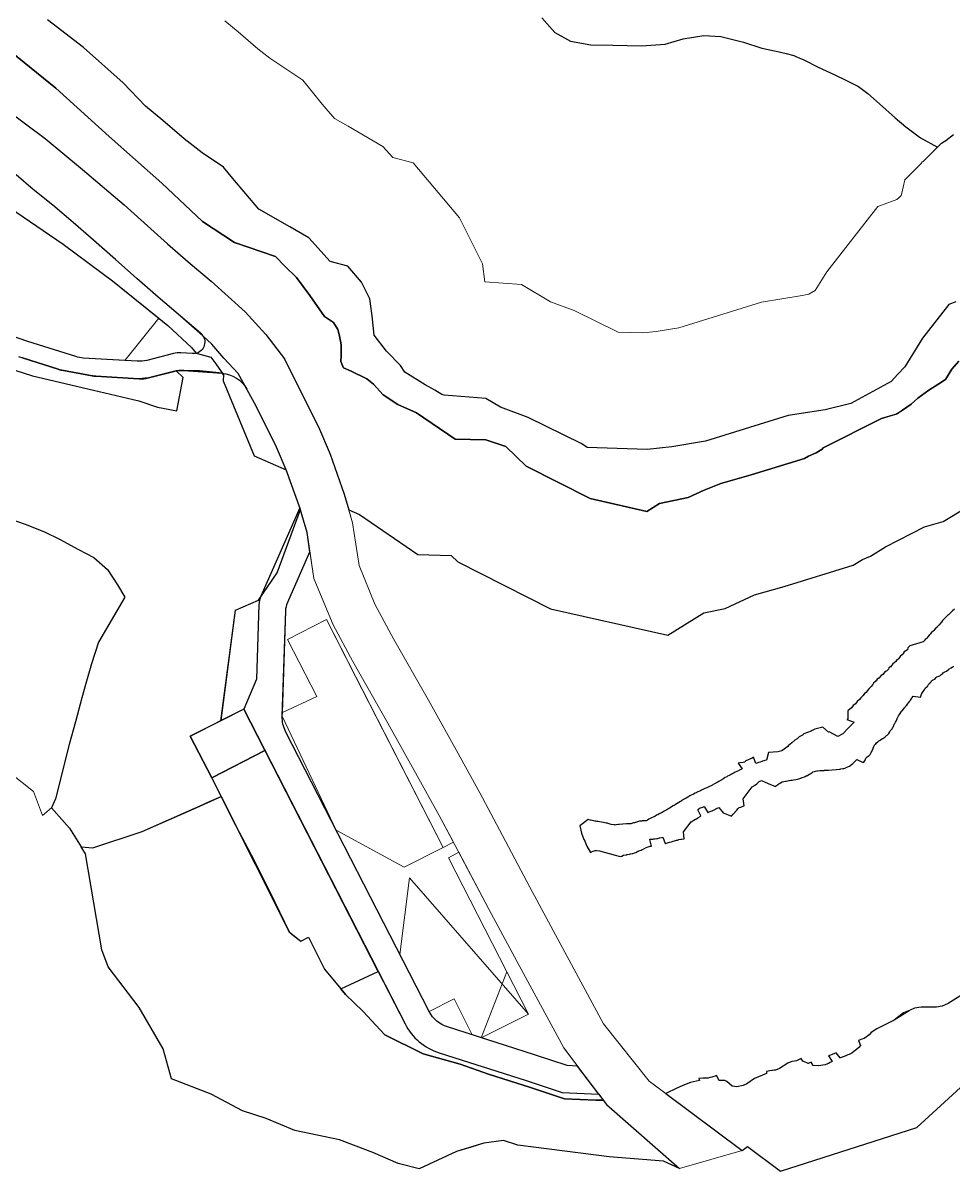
# Model space of a CAD drawing. Header units: millimetres. Extents: x 234550 to 240984, y 469077 to 474234.
# Drawn here: x 240323.4 to 240563.2, y 469096.9 to 469393.1 of the extents above; entities that cross this region are included whole.
import ezdxf

# ---------------------------------------------------------------- set-up
doc = ezdxf.new("R2010")
doc.units = ezdxf.units.MM
for name, color, linetype, lineweight in [('_proposed _Primary_road_Hatch', 7, 'Continuous', 0), ('_Proposed institutional precinct_hatch', 150, 'Continuous', 0), ('_proposed OS-2 _hatch', 83, 'Continuous', 0), ('_proposed UV_1_b_Hatch', 33, 'Continuous', 0), ('E1', 108, 'Continuous', 30), ('E2', 106, 'Continuous', 30)]:
    doc.layers.add(name, color=color, linetype=linetype, lineweight=lineweight)
doc.layers.add('_proposed Tertiary_road_Hatch', color=252, linetype='Continuous')
doc.layers.add('_proposed UV_2_Hatch', color=53, linetype='Continuous', lineweight=0, true_color=0xf2d64a)
doc.layers.add('water', color=140, linetype='Continuous', lineweight=30, true_color=0x00cdfe)

msp = doc.modelspace()

# ---------------------------------------------------------------- linework, layer by layer
at = {"layer": '_proposed _Primary_road_Hatch'}
msp.add_lwpolyline([(240319.27, 469370.55), (240329.09, 469363.26), (240338.68, 469355.27), (240349.41, 469346.12), (240360.65, 469336.11), (240365.99, 469331.49), (240371.86, 469326.51), (240380.7, 469318.56), (240386.02, 469312.74), (240390.76, 469306.45), (240394.28, 469299.46), (240399.57, 469288.87), (240402.59, 469281.85), (240406.23, 469271.47), (240408.37, 469264.15), (240410.04, 469253.08), (240414.11, 469243.15), (240418.94, 469234.19), (240427.91, 469218.35), (240435.12, 469205.38), (240441.19, 469194.46), (240445.49, 469186.36), (240454.08, 469170.08), (240461.88, 469155.56), (240473.08, 469134.85), (240484.84, 469120.1), (240508.84, 469102.15), (240492.65, 469097.56), (240473.88, 469114.06), (240462.82, 469128.62), (240451.31, 469149.88), (240443.48, 469164.47), (240434.83, 469180.86), (240430.72, 469188.6), (240424.6, 469199.61), (240417.47, 469212.44), (240408.46, 469228.34), (240403.35, 469237.82), (240398.38, 469249.74), (240396.64, 469261.58), (240394.89, 469267.56), (240391.43, 469277.44), (240388.76, 469283.65), (240383.48, 469294.25), (240378.86, 469302.63), (240375.18, 469306.57), (240372.03, 469310.23), (240369.72, 469312.38), (240364, 469317.44), (240358.18, 469322.38), (240352.71, 469327.12), (240347.2, 469332.08), (240341.53, 469337.07), (240336.31, 469341.57), (240331.02, 469346.04), (240325.96, 469350.15), (240321.57, 469353.91)], dxfattribs=at)
at = {"layer": '_Proposed institutional precinct_hatch'}
for points in [[(240375.42, 469393.64), (240378.86, 469390.8), (240383.91, 469386.37), (240387.04, 469383.98), (240395.55, 469378.31), (240400.55, 469372.13), (240403.67, 469368.48), (240407.23, 469366.42), (240416.17, 469361.22), (240418.77, 469358.35), (240423.98, 469356.99), (240435.91, 469342.79), (240441.84, 469330.91), (240442.47, 469326.31), (240451.93, 469325.58), (240459.42, 469321.17), (240465.51, 469318.93), (240476.88, 469313.32), (240483.22, 469313.1), (240486.66, 469313.47), (240492.51, 469314.43), (240513.86, 469321.06), (240524.35, 469322.73), (240525.99, 469323.12), (240527.66, 469324.03), (240530.64, 469328.88), (240543.86, 469345.75), (240548.75, 469347.52), (240549.28, 469348), (240549.81, 469348.6), (240549.95, 469348.83), (240550.76, 469352.57), (240554.98, 469356.79), (240555.28, 469357.28), (240555.55, 469357.37), (240559.24, 469361.06), (240554.83, 469363.44), (240551.02, 469366.29), (240548.26, 469368.62), (240544.24, 469372.22), (240541.28, 469374.87), (240538.85, 469376.67), (240535.78, 469378.25), (240532.71, 469379.73), (240528.47, 469381.64), (240524.77, 469383.54), (240522.67, 469384.47), (240522.12, 469384.71), (240520.22, 469385.24), (240517.57, 469385.77), (240513.87, 469386.61), (240509.15, 469388.1), (240503.31, 469389.62), (240498.99, 469389.88), (240493.66, 469388.99), (240488.96, 469387.59), (240482.87, 469387.21), (240475.5, 469387.34), (240469.78, 469387.46), (240464.58, 469388.35), (240460.51, 469390.64), (240457.21, 469394.45)], [(240566.49, 469267.96), (240560.67, 469264.47), (240555.88, 469263.05), (240545.76, 469257.94), (240541.89, 469255.53), (240539.86, 469254.65), (240537.48, 469253.17), (240519.69, 469247.72), (240511.99, 469245.52), (240504.42, 469242.05), (240498.93, 469240.86), (240489.64, 469235.11), (240459.42, 469241.91), (240435.48, 469254.04), (240433.77, 469255.7), (240425.16, 469255.91), (240410.13, 469266.23), (240407.41, 469267.45), (240408.37, 469264.15), (240410.04, 469253.08), (240414.11, 469243.15), (240418.94, 469234.19), (240427.91, 469218.35), (240435.12, 469205.38), (240441.19, 469194.46), (240445.49, 469186.36), (240454.08, 469170.08), (240461.88, 469155.56), (240473.08, 469134.85), (240484.84, 469120.1), (240489.19, 469116.85), (240489.46, 469117.03), (240491.62, 469118.09), (240493.54, 469118.9), (240495.51, 469119.7), (240497.81, 469120.19), (240497.68, 469120.76), (240498.65, 469120.79), (240499.2, 469120.81), (240500.07, 469120.86), (240500.47, 469120.97), (240500.97, 469121.09), (240501.26, 469121.19), (240501.83, 469121.37), (240502.2, 469121.51), (240502.9, 469120.25), (240504.38, 469120.25), (240504.87, 469120), (240506.24, 469118.73), (240507.48, 469118.59), (240509.12, 469118.9), (240510, 469119.33), (240512, 469120.76), (240515.12, 469122), (240515.07, 469122.57), (240515.93, 469122.72), (240516.49, 469122.79), (240516.64, 469122.81), (240517.07, 469122.86), (240517.47, 469122.92), (240518.43, 469123.3), (240520.64, 469124.74), (240521.65, 469125.17), (240522.85, 469125.3), (240524.07, 469125.88), (240524.52, 469125.19), (240524.7, 469125.17), (240525.84, 469124.64), (240526.07, 469124.73), (240526.63, 469124.92), (240527.13, 469124.13), (240528.5, 469124.01), (240530.27, 469124.25), (240530.88, 469124.57), (240531.07, 469124.65), (240531.5, 469124.88), (240532.07, 469125.14), (240531.08, 469126.6), (240531.65, 469126.8), (240532.08, 469126.92), (240533.08, 469127.38), (240534.07, 469126.06), (240534.87, 469126.34), (240535.16, 469126.46), (240535.76, 469126.69), (240536.07, 469126.83), (240536.47, 469126.98), (240537.08, 469127.28), (240537.69, 469127.76), (240537.89, 469127.88), (240538.92, 469128.72), (240539.38, 469129.27), (240538.87, 469130.53), (240539.66, 469130.87), (240540.31, 469131.08), (240540.87, 469131.5), (240541.61, 469131.98), (240542.14, 469132.62), (240543.55, 469133.57), (240548.06, 469135.83), (240552.14, 469138.4), (240553.31, 469138.88), (240555.03, 469139.15), (240558.93, 469139.11), (240560.43, 469139.39), (240561.98, 469140.11), (240565.67, 469142.44)], [(240306.85, 469209.98), (240326.05, 469194.76), (240328.38, 469188.63), (240330.73, 469190.6), (240331.7, 469192.9), (240335.24, 469206.94), (240336.89, 469212.75), (240338.53, 469218.95), (240339.58, 469222.64), (240340.99, 469227.76), (240342.83, 469233.35), (240349.65, 469244.97), (240347.73, 469248.15), (240345.11, 469252.09), (240341.59, 469255.14), (240337.68, 469257.24), (240332.78, 469259.92), (240328.88, 469261.83), (240323.96, 469263.76), (240319.93, 469265.11)]]:
    msp.add_lwpolyline(points, dxfattribs=at)
at = {"layer": '_proposed OS-2 _hatch'}
for points in [[(240360.72, 469315.02), (240358.42, 469316.88), (240349.62, 469305.99), (240352.83, 469305.8, 0.078084), (240355.3, 469306.03), (240362.16, 469307.8, -0.080596), (240364.07, 469307.97), (240367.03, 469307.77, 0.083924), (240368.03, 469307.86), (240366.85, 469309.37)], [(240391.59, 469234.03), (240401.6, 469239.16), (240431.71, 469180.36), (240434.37, 469181.72), (240430.72, 469188.6), (240424.6, 469199.61), (240417.47, 469212.44), (240408.46, 469228.34), (240403.35, 469237.82), (240398.38, 469249.74), (240397.37, 469256.6), (240391.6, 469243.51, 0.090712), (240391.14, 469241.4), (240390.25, 469215.2), (240399.11, 469219.33)], [(240414.96, 469148.34), (240405.37, 469143.85), (240406.55, 469142.44), (240411.04, 469138.1), (240416.64, 469132.01), (240426.58, 469127.11), (240436.09, 469124.46), (240443.4, 469121.84), (240454.23, 469118.42), (240463, 469115.51), (240471.06, 469115.13), (240473.02, 469115.19), (240471.87, 469116.7), (240462.45, 469117.14), (240453.12, 469120.23), (240430.67, 469127.38, -0.199845), (240421.88, 469134.84)], [(240434.56, 469141.33), (240428.11, 469138.03, 0.199845), (240432.8, 469134.05), (240439.17, 469132.02)]]:
    msp.add_lwpolyline(points, format="xyb", close=True, dxfattribs=at)
msp.add_lwpolyline([(240451.31, 469149.88), (240443.48, 469164.47), (240435.76, 469179.1), (240433.08, 469177.69), (240453.75, 469137.31), (240441.53, 469131.27), (240455.28, 469126.89), (240463.74, 469124.08), (240466.35, 469123.96), (240462.82, 469128.62)], close=True, dxfattribs=at)
at = {"layer": '_proposed Tertiary_road_Hatch'}
for points in [[(240323.2, 469306.66), (240332.39, 469303.73, 0.031704), (240333.37, 469303.48), (240341.17, 469302.04, 0.030594), (240342.14, 469301.93), (240353.26, 469301.26, 0.078084), (240355.73, 469301.5), (240362.26, 469303.18, -0.080596), (240364.81, 469303.41), (240374.63, 469302.72, -0.254658), (240381.08, 469298.6), (240378.86, 469302.63), (240375.18, 469306.57), (240372.03, 469310.23), (240369.83, 469312.28, -0.603868), (240367.03, 469307.77), (240364.07, 469307.97, 0.080596), (240362.16, 469307.8), (240355.3, 469306.03, -0.078084), (240352.83, 469305.8), (240338.92, 469306.63, -0.062358), (240336.96, 469306.99), (240324.6, 469310.94), (240317.86, 469313.23, 0.019121)], [(240471.87, 469116.7), (240466.35, 469123.96), (240463.74, 469124.08), (240455.28, 469126.89), (240432.8, 469134.05, -0.199845), (240428.11, 469138.03), (240391.09, 469210.31, -0.127482), (240390.22, 469214.22), (240391.14, 469241.4, -0.095651), (240391.65, 469243.62), (240397.37, 469256.6), (240396.64, 469261.58), (240394.76, 469268.01), (240384.7, 469245.2, 0.095651), (240384.19, 469242.99), (240383.54, 469223.78), (240380.29, 469216.05), (240374.34, 469213.04), (240378.15, 469241.62), (240384.06, 469244.16), (240384.34, 469244.14)], [(240380.29, 469216.05), (240366.46, 469209.05), (240372.07, 469198.36), (240385.76, 469205.37), (240372.07, 469198.36), (240377.35, 469187.59), (240383.01, 469177), (240388.29, 469166.22), (240391.99, 469158.57), (240393.12, 469157.65), (240395.02, 469156.19), (240396.95, 469157.18), (240401.16, 469148.96), (240405.37, 469143.85), (240414.96, 469148.34), (240380.29, 469216.05), (240421.88, 469134.84, 0.199845), (240430.67, 469127.38), (240453.12, 469120.23), (240462.45, 469117.14), (240471.87, 469116.7), (240473.02, 469115.19), (240471.06, 469115.13), (240463, 469115.51), (240454.23, 469118.42), (240443.4, 469121.84), (240436.09, 469124.46), (240426.58, 469127.11), (240416.64, 469132.01), (240411.04, 469138.1), (240406.55, 469142.44), (240405.37, 469143.85), (240414.96, 469148.34), (240421.88, 469134.84)]]:
    msp.add_lwpolyline(points, format="xyb", dxfattribs=at)
at = {"layer": '_proposed UV_1_b_Hatch'}
for points in [[(240431.71, 469180.36), (240409.13, 469224.46), (240401.6, 469239.16), (240391.59, 469234.03), (240399.11, 469219.33), (240390.25, 469215.2), (240390.22, 469214.22), (240404.16, 469184.8), (240421.7, 469175.23), (240431.71, 469180.36)], [(240453.75, 469137.31), (240423.06, 469172.56), (240420.58, 469152.73), (240428.11, 469138.03), (240434.56, 469141.33), (240439.17, 469132.02), (240441.53, 469131.27), (240448.13, 469148.29)]]:
    msp.add_lwpolyline(points, dxfattribs=at)
at = {"layer": '_proposed UV_2_Hatch'}
msp.add_lwpolyline([(240333.68, 469335.98), (240316.55, 469347.68), (240311.33, 469351.63), (240294.54, 469361.16), (240283.91, 469344.15), (240291.23, 469340), (240282.39, 469326.77), (240285.26, 469324.98, 0.02818), (240286.05, 469324.54), (240299.14, 469318.29, 0.046568), (240300.53, 469317.77), (240309.11, 469315.5), (240317.28, 469313.4, -0.019121), (240317.86, 469313.23), (240324.6, 469310.94), (240336.96, 469306.99, 0.062358), (240338.92, 469306.63), (240349.62, 469305.99), (240358.42, 469316.88), (240346.44, 469326.56), (240343.78, 469328.51)], format="xyb", close=True, dxfattribs=at)
at = {"layer": 'E1'}
for points in [[(240457.21, 469394.45), (240460.51, 469390.64), (240464.58, 469388.35), (240469.78, 469387.46), (240475.5, 469387.34), (240482.87, 469387.21), (240488.96, 469387.59), (240493.66, 469388.99), (240498.99, 469389.88), (240503.31, 469389.62), (240509.15, 469388.1), (240513.87, 469386.61), (240517.57, 469385.77), (240520.22, 469385.24), (240522.12, 469384.71), (240522.67, 469384.47), (240524.77, 469383.54), (240528.47, 469381.64), (240532.71, 469379.73), (240535.78, 469378.25), (240538.85, 469376.67), (240541.28, 469374.87), (240544.24, 469372.22), (240548.26, 469368.62), (240551.02, 469366.29), (240554.83, 469363.44), (240559.24, 469361.06), (240560.27, 469362.09), (240561.38, 469362.77), (240563.3, 469364.3)], [(240564.68, 469305.79), (240562.93, 469303.78), (240561.27, 469301.13), (240559.53, 469299.94), (240556.96, 469298.31), (240554.1, 469296.31), (240552.38, 469294.69), (240550.18, 469293.16), (240548.91, 469292.27), (240544.77, 469291.05), (240529.76, 469283.47), (240529.48, 469283.14), (240527.95, 469282.19), (240525.95, 469281.33), (240524.95, 469280.71), (240511.17, 469276.48), (240503.33, 469274.25), (240499.03, 469272.58), (240494.88, 469270.68), (240487.54, 469269.09), (240484.27, 469267.06), (240469.65, 469270.36), (240453.11, 469278.74), (240447.85, 469283.84), (240442.73, 469285.5), (240434.79, 469285.69), (240424.88, 469292.49), (240420.02, 469294.67), (240416.22, 469297.12), (240413.73, 469299.89), (240412.03, 469301.27), (240408.02, 469303.28), (240406.02, 469304.13), (240405.35, 469305.76), (240405.45, 469307.28), (240405.45, 469310.05), (240404.97, 469312.34), (240404.59, 469313.96), (240403.44, 469315.76), (240401.16, 469317.38), (240397.35, 469322.81), (240393.89, 469327.43), (240390.86, 469330.36), (240388.48, 469332.79), (240377.9, 469336.47), (240369.63, 469341.9), (240359.19, 469351.78), (240345.56, 469363.79), (240331.82, 469376.28), (240313.56, 469390.93)], [(240319.27, 469370.55), (240329.09, 469363.26), (240338.68, 469355.27), (240349.41, 469346.12), (240360.65, 469336.11), (240365.99, 469331.49), (240371.86, 469326.51), (240380.7, 469318.56), (240386.02, 469312.74), (240390.76, 469306.45), (240394.28, 469299.46), (240399.57, 469288.87), (240402.59, 469281.85), (240406.23, 469271.47), (240407.41, 469267.45), (240410.13, 469266.23), (240425.16, 469255.91), (240433.77, 469255.7), (240435.48, 469254.04), (240459.42, 469241.91), (240489.64, 469235.11), (240498.93, 469240.86), (240504.42, 469242.05), (240511.99, 469245.52), (240519.69, 469247.72), (240537.48, 469253.17), (240539.86, 469254.65), (240541.89, 469255.53), (240545.76, 469257.94), (240555.88, 469263.05), (240560.67, 469264.47), (240566.49, 469267.96)], [(240375.08, 469302.32), (240374.8, 469302.71), (240368.86, 469303.29), (240366.34, 469303.3), (240364.81, 469303.41), (240363.55, 469303.42), (240362.85, 469303.31), (240355.73, 469301.5), (240353.26, 469301.26), (240349.12, 469301.51), (240342.07, 469301.89), (240341.17, 469302.04), (240333.47, 469303.46), (240332.49, 469303.7), (240326.68, 469305.55), (240322.28, 469306.97)], [(240319.93, 469265.11), (240323.96, 469263.76), (240328.88, 469261.83), (240332.78, 469259.92), (240337.68, 469257.24), (240341.59, 469255.14), (240345.11, 469252.09), (240347.73, 469248.15), (240349.65, 469244.97), (240342.83, 469233.35), (240340.99, 469227.76), (240339.58, 469222.64), (240338.53, 469218.95), (240336.89, 469212.75), (240335.24, 469206.94), (240331.7, 469192.9), (240330.73, 469190.6), (240335.39, 469185.37), (240338.39, 469180.54), (240341.4, 469180.28), (240354.12, 469184.46), (240374.44, 469193.52), (240372.07, 469198.36), (240366.45, 469209.08), (240374.45, 469213.1), (240378.15, 469241.62), (240384.06, 469244.16), (240388.87, 469251.25), (240394.89, 469267.56), (240391.27, 469277.82)], [(240563.6, 469241.85), (240563.08, 469241.38), (240562.55, 469240.9), (240562.02, 469240.41), (240561.98, 469240.37), (240561.52, 469239.93), (240561.02, 469239.42), (240560.54, 469238.91), (240560.22, 469238.52), (240560.1, 469238.37), (240560.07, 469238.34), (240559.61, 469237.84), (240559.25, 469237.37), (240559.09, 469237.22), (240558.65, 469236.8), (240558.24, 469236.37), (240558.16, 469236.29), (240558.07, 469236.2), (240557.67, 469235.78), (240557.3, 469235.37), (240557.19, 469235.26), (240557.07, 469235.12), (240556.72, 469234.72), (240556.43, 469234.37), (240556.25, 469234.19), (240556.07, 469233.97), (240555.78, 469233.67), (240555.55, 469233.37), (240552.08, 469232.38), (240551.6, 469231.85), (240551.44, 469231.37), (240550.62, 469230.83), (240550.35, 469230.37), (240550.07, 469230.05), (240549.65, 469229.8), (240549.44, 469229.37), (240549.07, 469228.98), (240548.69, 469228.76), (240548.48, 469228.37), (240548.07, 469227.98), (240547.68, 469227.77), (240547.45, 469227.37), (240547.07, 469226.98), (240546.7, 469226.74), (240546.54, 469226.37), (240546.07, 469225.85), (240545.73, 469225.72), (240545.07, 469224.97), (240544.68, 469224.76), (240544.07, 469224.07), (240543.66, 469223.78), (240543.4, 469223.37), (240542.71, 469222.74), (240542.54, 469222.37), (240542.07, 469221.88), (240541.62, 469221.37), (240541.07, 469220.73), (240540.78, 469220.37), (240540.41, 469220.04), (240540.07, 469219.54), (240539.44, 469219), (240539.07, 469218.49), (240538.45, 469218), (240538.07, 469217.43), (240537.49, 469216.96), (240537.07, 469216.34), (240536.07, 469215.6), (240536.07, 469213.49), (240536, 469213.45), (240535.87, 469213.37), (240537.76, 469212.69), (240536.27, 469211.18), (240534.77, 469209.67), (240533.47, 469208.98), (240531.29, 469210.15), (240531.07, 469210.09), (240529.67, 469211.37), (240527.61, 469210.84), (240526.89, 469210.56), (240526.63, 469210.37), (240524.75, 469209.69), (240524.43, 469209.37), (240523.56, 469208.89), (240522.98, 469208.37), (240522.39, 469208.06), (240521.68, 469207.37), (240520.78, 469206.67), (240520.57, 469206.37), (240519.07, 469205.25), (240518.07, 469205.02), (240515.63, 469204.82), (240515.07, 469202.91), (240514.65, 469202.8), (240514.41, 469202.71), (240514.07, 469202.61), (240513.9, 469202.55), (240513.46, 469202.37), (240513.17, 469202.28), (240513.07, 469202.25), (240512.89, 469202.19), (240512.4, 469202.04), (240511.76, 469203.69), (240511.38, 469203.37), (240509.74, 469202.71), (240509.4, 469202.37), (240509.07, 469202.26), (240508.21, 469202.23), (240507.81, 469202.11), (240508.82, 469200.63), (240508.29, 469200.37), (240508.15, 469200.3), (240508.07, 469200.26), (240507.85, 469200.16), (240507.48, 469199.97), (240507.07, 469199.76), (240506.8, 469199.64), (240506.29, 469199.37), (240506.15, 469199.3), (240506.07, 469199.26), (240505.82, 469199.13), (240505.5, 469198.95), (240505.07, 469198.72), (240504.85, 469198.59), (240504.49, 469198.37), (240504.23, 469198.22), (240504.07, 469198.12), (240503.6, 469197.84), (240503.45, 469197.75), (240503.07, 469197.52), (240502.97, 469197.47), (240502.82, 469197.37), (240502.35, 469197.1), (240502.07, 469196.94), (240501.71, 469196.74), (240501.13, 469196.43), (240501.05, 469196.38), (240500.39, 469196.06), (240500.07, 469195.91), (240499.7, 469195.75), (240499.24, 469195.54), (240499.07, 469195.47), (240498.87, 469195.37), (240498.33, 469195.12), (240498.07, 469195.01), (240497.63, 469194.81), (240497.4, 469194.7), (240497.07, 469194.55), (240496.95, 469194.49), (240496.75, 469194.37), (240496.29, 469194.15), (240496.07, 469194.04), (240495.64, 469193.81), (240495.36, 469193.66), (240495.07, 469193.51), (240494.98, 469193.46), (240494.85, 469193.37), (240494.36, 469193.09), (240494.07, 469192.92), (240493.72, 469192.72), (240493.16, 469192.37), (240493.11, 469192.34), (240493.07, 469192.32), (240492.92, 469192.22), (240492.49, 469191.95), (240492.07, 469191.69), (240491.88, 469191.57), (240491.58, 469191.37), (240491.27, 469191.18), (240491.07, 469191.07), (240490.65, 469190.8), (240490.29, 469190.59), (240490.07, 469190.46), (240489.94, 469190.37), (240489.4, 469190.05), (240489.07, 469189.88), (240488.75, 469189.7), (240488.17, 469189.37), (240488.11, 469189.34), (240488.07, 469189.32), (240487.97, 469189.27), (240487.44, 469189.01), (240487.07, 469188.81), (240486.75, 469188.69), (240486.31, 469188.37), (240486.07, 469188.25), (240485.86, 469188.16), (240485.43, 469188.02), (240485.07, 469187.81), (240484.76, 469187.68), (240484.41, 469187.37), (240484.11, 469187.26), (240483.94, 469187.24), (240483.23, 469187.21), (240483.07, 469187.19), (240482.84, 469187.14), (240482.35, 469187.1), (240482.07, 469187.03), (240481.61, 469186.91), (240481.55, 469186.9), (240481.07, 469186.73), (240480.78, 469186.67), (240480.1, 469186.46), (240479.99, 469186.45), (240479.15, 469186.45), (240479.07, 469186.45), (240479, 469186.44), (240478.09, 469186.39), (240478.06, 469186.38), (240477.99, 469186.37), (240477.15, 469186.29), (240477.07, 469186.28), (240476.97, 469186.27), (240476.26, 469186.18), (240476.07, 469186.15), (240475.88, 469186.18), (240475.07, 469186.29), (240474.78, 469186.37), (240474.26, 469186.56), (240474.07, 469186.61), (240473.78, 469186.66), (240473.44, 469186.74), (240473.07, 469186.81), (240472.59, 469186.89), (240472.55, 469186.9), (240472.07, 469186.97), (240471.72, 469187.02), (240471.37, 469187.08), (240471.07, 469187.12), (240470.85, 469187.15), (240470.16, 469187.28), (240470.02, 469187.31), (240469.73, 469187.37), (240469.08, 469187.54), (240467.01, 469185.94), (240467.01, 469185.94), (240467.37, 469184.08), (240467.37, 469184.08), (240468.04, 469182.37), (240468.08, 469182.38), (240468.76, 469180.68), (240469.76, 469179.06), (240470.07, 469179.24), (240470.17, 469179.28), (240470.39, 469179.37), (240470.91, 469179.53), (240471.07, 469179.54), (240471.23, 469179.53), (240472, 469179.45), (240476.07, 469178.38), (240477.4, 469178.05), (240477.83, 469178.13), (240478.2, 469178.37), (240478.97, 469178.48), (240479.07, 469178.5), (240479.23, 469178.53), (240479.81, 469178.63), (240480.07, 469178.69), (240480.5, 469178.8), (240480.62, 469178.83), (240481.07, 469178.96), (240481.4, 469179.05), (240481.89, 469179.37), (240482.02, 469179.42), (240482.07, 469179.44), (240482.19, 469179.49), (240482.77, 469179.68), (240483.07, 469179.83), (240483.48, 469179.97), (240484.08, 469180.37), (240484.81, 469180.63), (240485.07, 469180.72), (240485.43, 469180.73), (240485, 469182.44), (240485.07, 469182.46), (240485.17, 469182.47), (240485.92, 469182.53), (240486.07, 469182.54), (240486.27, 469182.57), (240486.79, 469182.65), (240487.07, 469182.71), (240487.51, 469182.81), (240487.61, 469182.84), (240488.07, 469182.96), (240488.41, 469183.04), (240488.99, 469181.37), (240489.06, 469181.39), (240489.1, 469181.41), (240489.84, 469181.61), (240490.07, 469181.69), (240490.51, 469181.81), (240490.61, 469181.84), (240491.07, 469181.97), (240491.42, 469182.03), (240491.9, 469182.2), (240492.07, 469182.24), (240492.19, 469182.26), (240492.5, 469182.37), (240492.99, 469182.46), (240493.16, 469182.5), (240493.86, 469182.58), (240493.7, 469184.37), (240493.7, 469184.37), (240495.7, 469187), (240496.07, 469187.2), (240496.19, 469187.26), (240496.39, 469187.37), (240496.83, 469187.62), (240497.07, 469187.78), (240497.44, 469188), (240498.01, 469188.37), (240498.16, 469188.48), (240497.38, 469190.06), (240497.75, 469190.37), (240498.04, 469190.55), (240498.35, 469190.66), (240498.69, 469190.75), (240499.07, 469190.89), (240499.99, 469189.37), (240500.07, 469189.41), (240500.13, 469189.43), (240500.75, 469189.7), (240501.07, 469189.83), (240501.44, 469190), (240501.93, 469190.23), (240502.07, 469190.29), (240502.13, 469190.32), (240502.23, 469190.37), (240502.81, 469190.64), (240503.96, 469189.26), (240506.07, 469188.47), (240506.52, 469188.93), (240506.94, 469189.37), (240507.01, 469189.44), (240507.07, 469189.51), (240507.48, 469189.97), (240507.78, 469190.37), (240507.93, 469190.52), (240508.07, 469190.65), (240508.49, 469190.79), (240508.62, 469190.83), (240509.07, 469191.01), (240509.36, 469191.09), (240509.07, 469192.88), (240511.44, 469196), (240511.99, 469196.37), (240512.04, 469196.4), (240512.07, 469196.42), (240512.23, 469196.53), (240512.65, 469196.8), (240513.07, 469197.18), (240513.17, 469197.27), (240513.26, 469197.37), (240513.79, 469197.65), (240515.55, 469196.9), (240517.39, 469196.06), (240517.69, 469196.37), (240517.91, 469196.53), (240518.07, 469196.64), (240518.52, 469196.93), (240518.73, 469197.03), (240519.14, 469197.25), (240519.6, 469197.37), (240519.99, 469197.46), (240520.07, 469197.48), (240520.2, 469197.5), (240520.83, 469197.62), (240521.07, 469197.66), (240521.41, 469197.71), (240521.73, 469197.72), (240522.07, 469197.78), (240522.67, 469197.87), (240523.07, 469197.95), (240523.41, 469198.04), (240523.93, 469198.23), (240524.07, 469198.28), (240524.14, 469198.3), (240524.27, 469198.37), (240524.87, 469198.58), (240525.07, 469198.67), (240525.55, 469198.9), (240525.65, 469198.95), (240526.07, 469199.16), (240526.2, 469199.24), (240526.41, 469199.37), (240526.8, 469199.65), (240527.07, 469199.85), (240527.48, 469199.97), (240527.73, 469200.03), (240528.07, 469200.13), (240528.3, 469200.15), (240528.88, 469200.18), (240529.07, 469200.2), (240529.24, 469200.21), (240529.95, 469200.25), (240530.07, 469200.26), (240530.18, 469200.26), (240531.01, 469200.31), (240531.07, 469200.32), (240531.13, 469200.32), (240532.07, 469200.37), (240533.11, 469200.46), (240533.17, 469200.47), (240533.9, 469200.55), (240534.07, 469200.57), (240534.32, 469200.62), (240534.76, 469200.69), (240535.07, 469200.76), (240535.53, 469200.92), (240535.68, 469200.98), (240536.07, 469201.14), (240536.23, 469201.22), (240536.48, 469201.37), (240536.85, 469201.59), (240537.07, 469201.76), (240537.4, 469202.04), (240537.73, 469202.37), (240537.91, 469202.54), (240538.07, 469202.69), (240538.42, 469203.03), (240540.07, 469202.25), (240540.18, 469202.37), (240540.58, 469202.88), (240540.76, 469203.37), (240540.9, 469203.55), (240541.07, 469203.76), (240541.48, 469203.96), (240541.81, 469204.37), (240542.07, 469204.83), (240542.3, 469205.14), (240542.39, 469205.37), (240542.64, 469205.8), (240542.66, 469205.97), (240542.8, 469206.37), (240542.9, 469206.55), (240543.07, 469206.88), (240543.33, 469207.12), (240543.48, 469207.37), (240543.82, 469207.63), (240544.07, 469207.86), (240544.44, 469208.01), (240544.86, 469208.37), (240545.01, 469208.44), (240545.07, 469208.49), (240545.34, 469208.64), (240545.66, 469208.79), (240546.07, 469209.22), (240546.2, 469209.37), (240546.65, 469209.8), (240546.88, 469210.18), (240547, 469210.37), (240547.07, 469210.51), (240547.48, 469210.96), (240547.72, 469211.37), (240547.85, 469211.6), (240548.07, 469212.16), (240548.2, 469212.37), (240548.36, 469212.66), (240548.52, 469212.92), (240548.69, 469213.37), (240548.83, 469213.62), (240549.11, 469214.34), (240549.37, 469214.67), (240549.55, 469214.9), (240549.83, 469215.37), (240549.94, 469215.5), (240550.07, 469215.65), (240550.44, 469216), (240550.68, 469216.37), (240550.86, 469216.59), (240551.07, 469216.86), (240551.33, 469217.11), (240551.49, 469217.37), (240551.75, 469217.7), (240552.07, 469218.12), (240552.19, 469218.25), (240552.26, 469218.37), (240552.6, 469218.85), (240552.71, 469219.01), (240552.96, 469219.37), (240554.81, 469219.11), (240554.87, 469219.37), (240555.07, 469219.92), (240555.37, 469220.37), (240555.92, 469221.22), (240556.04, 469221.46), (240556.47, 469221.77), (240556.62, 469221.92), (240556.85, 469222.37), (240556.96, 469222.49), (240557.07, 469222.69), (240557.48, 469222.97), (240557.7, 469223.37), (240557.95, 469223.5), (240558.07, 469223.59), (240558.49, 469223.79), (240558.88, 469224.19), (240559.05, 469224.39), (240559.79, 469224.66), (240560.07, 469224.86), (240560.41, 469225.04), (240560.63, 469225.37), (240560.9, 469225.55), (240561.07, 469225.67), (240561.56, 469225.87), (240562.07, 469226.29), (240562.17, 469226.37), (240562.75, 469226.7), (240563.07, 469226.93), (240563.39, 469227.06)], [(240563.6, 469241.85), (240563.08, 469241.38), (240562.55, 469240.9), (240562.02, 469240.41), (240561.98, 469240.37), (240561.52, 469239.93), (240561.02, 469239.42), (240560.54, 469238.91), (240560.22, 469238.52), (240560.1, 469238.37), (240560.07, 469238.34), (240559.61, 469237.84), (240559.25, 469237.37), (240559.09, 469237.22), (240558.65, 469236.8), (240558.24, 469236.37), (240558.16, 469236.29), (240558.07, 469236.2), (240557.67, 469235.78), (240557.3, 469235.37), (240557.19, 469235.26), (240557.07, 469235.12), (240556.72, 469234.72), (240556.43, 469234.37), (240556.25, 469234.19), (240556.07, 469233.97), (240555.78, 469233.67), (240555.55, 469233.37), (240552.08, 469232.38), (240551.6, 469231.85), (240551.44, 469231.37), (240550.62, 469230.83), (240550.35, 469230.37), (240550.07, 469230.05), (240549.65, 469229.8), (240549.44, 469229.37), (240549.07, 469228.98), (240548.69, 469228.76), (240548.48, 469228.37), (240548.07, 469227.98), (240547.68, 469227.77), (240547.45, 469227.37), (240547.07, 469226.98), (240546.7, 469226.74), (240546.54, 469226.37), (240546.07, 469225.85), (240545.73, 469225.72), (240545.07, 469224.97), (240544.68, 469224.76), (240544.07, 469224.07), (240543.66, 469223.78), (240543.4, 469223.37), (240542.71, 469222.74), (240542.54, 469222.37), (240542.07, 469221.88), (240541.62, 469221.37), (240541.07, 469220.73), (240540.78, 469220.37), (240540.41, 469220.04), (240540.07, 469219.54), (240539.44, 469219), (240539.07, 469218.49), (240538.45, 469218), (240538.07, 469217.43), (240537.49, 469216.96), (240537.07, 469216.34), (240536.07, 469215.6), (240536.07, 469213.49), (240536, 469213.45), (240536.07, 469213.5)], [(240536, 469213.45), (240535.87, 469213.37), (240537.76, 469212.69), (240536.27, 469211.18), (240534.77, 469209.67), (240533.47, 469208.98), (240531.29, 469210.15), (240531.07, 469210.09), (240529.67, 469211.37), (240527.61, 469210.84), (240526.89, 469210.56), (240526.63, 469210.37), (240524.75, 469209.69), (240524.43, 469209.37), (240523.56, 469208.89), (240522.98, 469208.37), (240522.39, 469208.06), (240521.68, 469207.37), (240520.78, 469206.67), (240520.57, 469206.37), (240519.07, 469205.25), (240518.07, 469205.02), (240515.63, 469204.82), (240515.07, 469202.91), (240514.65, 469202.8), (240514.41, 469202.71), (240514.07, 469202.61), (240513.9, 469202.55), (240513.46, 469202.37), (240513.17, 469202.28), (240513.07, 469202.25), (240512.89, 469202.19), (240512.4, 469202.04), (240511.76, 469203.69), (240511.38, 469203.37), (240509.74, 469202.71), (240509.4, 469202.37), (240509.07, 469202.26), (240508.21, 469202.23), (240507.81, 469202.11), (240508.82, 469200.63), (240508.29, 469200.37), (240508.15, 469200.3), (240508.07, 469200.26), (240507.85, 469200.16), (240507.48, 469199.97), (240507.07, 469199.76), (240506.8, 469199.64), (240506.29, 469199.37), (240506.15, 469199.3), (240506.07, 469199.26), (240505.82, 469199.13), (240505.5, 469198.95), (240505.07, 469198.72), (240504.85, 469198.59), (240504.49, 469198.37), (240504.23, 469198.22), (240504.07, 469198.12), (240503.6, 469197.84), (240503.45, 469197.75), (240503.07, 469197.52), (240502.97, 469197.47), (240502.82, 469197.37), (240502.35, 469197.1), (240502.07, 469196.94), (240501.71, 469196.74), (240501.13, 469196.43), (240501.05, 469196.38), (240500.39, 469196.06), (240500.07, 469195.91), (240499.7, 469195.75), (240499.24, 469195.54), (240499.07, 469195.47), (240498.87, 469195.37), (240498.33, 469195.12), (240498.07, 469195.01), (240497.63, 469194.81), (240497.4, 469194.7), (240497.07, 469194.55), (240496.95, 469194.49), (240496.75, 469194.37), (240496.29, 469194.15), (240496.07, 469194.04), (240495.64, 469193.81), (240495.36, 469193.66), (240495.07, 469193.51), (240494.98, 469193.46), (240494.85, 469193.37), (240494.36, 469193.09), (240494.07, 469192.92), (240493.72, 469192.72), (240493.16, 469192.37), (240493.11, 469192.34), (240493.07, 469192.32), (240492.92, 469192.22), (240492.49, 469191.95), (240492.07, 469191.69), (240491.88, 469191.57), (240491.58, 469191.37), (240491.27, 469191.18), (240491.07, 469191.07), (240490.65, 469190.8), (240490.29, 469190.59), (240490.07, 469190.46), (240489.94, 469190.37), (240489.4, 469190.05), (240489.07, 469189.88), (240488.75, 469189.7), (240488.17, 469189.37), (240488.11, 469189.34), (240488.07, 469189.32), (240487.97, 469189.27), (240487.44, 469189.01), (240487.07, 469188.81), (240486.75, 469188.69), (240486.31, 469188.37), (240486.07, 469188.25), (240485.86, 469188.16), (240485.43, 469188.02), (240485.07, 469187.81), (240484.76, 469187.68), (240484.41, 469187.37), (240484.11, 469187.26), (240483.94, 469187.24), (240483.23, 469187.21), (240483.07, 469187.19), (240482.84, 469187.14), (240482.35, 469187.1), (240482.07, 469187.03), (240481.61, 469186.91), (240481.55, 469186.9), (240481.07, 469186.73), (240480.78, 469186.67), (240480.1, 469186.46), (240479.99, 469186.45), (240479.15, 469186.45), (240479.07, 469186.45), (240479, 469186.44), (240478.09, 469186.39), (240478.06, 469186.38), (240477.99, 469186.37), (240477.15, 469186.29), (240477.07, 469186.28), (240476.97, 469186.27), (240476.26, 469186.18), (240476.07, 469186.15), (240475.88, 469186.18), (240475.07, 469186.29), (240474.78, 469186.37), (240474.26, 469186.56), (240474.07, 469186.61), (240473.78, 469186.66), (240473.44, 469186.74), (240473.07, 469186.81), (240472.59, 469186.89), (240472.55, 469186.9), (240472.07, 469186.97), (240471.72, 469187.02), (240471.37, 469187.08), (240471.07, 469187.12), (240470.85, 469187.15), (240470.16, 469187.28), (240470.02, 469187.31), (240469.73, 469187.37), (240469.08, 469187.54), (240467.01, 469185.94), (240467.37, 469184.08), (240468.04, 469182.37), (240468.08, 469182.38), (240468.76, 469180.68), (240469.76, 469179.06), (240470.07, 469179.24), (240470.17, 469179.28), (240470.39, 469179.37), (240470.91, 469179.53), (240471.07, 469179.54), (240471.23, 469179.53), (240472, 469179.45), (240476.07, 469178.38), (240477.4, 469178.05), (240477.83, 469178.13), (240478.2, 469178.37), (240478.97, 469178.48), (240479.07, 469178.5), (240479.23, 469178.53), (240479.81, 469178.63), (240480.07, 469178.69), (240480.5, 469178.8), (240480.62, 469178.83), (240481.07, 469178.96), (240481.4, 469179.05), (240481.89, 469179.37), (240482.02, 469179.42), (240482.07, 469179.44), (240482.19, 469179.49), (240482.77, 469179.68), (240483.07, 469179.83), (240483.48, 469179.97), (240484.08, 469180.37), (240484.81, 469180.63), (240485.07, 469180.72), (240485.43, 469180.73), (240485, 469182.44), (240485.07, 469182.46), (240485.17, 469182.47), (240485.92, 469182.53), (240486.07, 469182.54), (240486.27, 469182.57), (240486.79, 469182.65), (240487.07, 469182.71), (240487.51, 469182.81), (240487.61, 469182.84), (240488.07, 469182.96), (240488.41, 469183.04), (240488.99, 469181.37), (240489.06, 469181.39), (240489.1, 469181.41), (240489.84, 469181.61), (240490.07, 469181.69), (240490.51, 469181.81), (240490.61, 469181.84), (240491.07, 469181.97), (240491.42, 469182.03), (240491.9, 469182.2), (240492.07, 469182.24), (240492.19, 469182.26), (240492.5, 469182.37), (240492.99, 469182.46), (240493.16, 469182.5), (240493.86, 469182.58), (240493.7, 469184.37), (240495.7, 469187), (240496.07, 469187.2), (240496.19, 469187.26), (240496.39, 469187.37), (240496.83, 469187.62), (240497.07, 469187.78), (240497.44, 469188), (240498.01, 469188.37), (240498.16, 469188.48), (240497.38, 469190.06), (240497.75, 469190.37), (240498.04, 469190.55), (240498.35, 469190.66), (240498.69, 469190.75), (240499.07, 469190.89), (240499.99, 469189.37), (240500.07, 469189.41), (240500.13, 469189.43), (240500.75, 469189.7), (240501.07, 469189.83), (240501.44, 469190), (240501.93, 469190.23), (240502.07, 469190.29), (240502.13, 469190.32), (240502.23, 469190.37), (240502.81, 469190.64), (240503.96, 469189.26), (240506.07, 469188.47), (240506.52, 469188.93), (240506.94, 469189.37), (240507.01, 469189.44), (240507.07, 469189.51), (240507.48, 469189.97), (240507.78, 469190.37), (240507.93, 469190.52), (240508.07, 469190.65), (240508.49, 469190.79), (240508.62, 469190.83), (240509.07, 469191.01), (240509.36, 469191.09), (240509.07, 469192.88), (240511.44, 469196), (240511.99, 469196.37), (240512.04, 469196.4), (240512.07, 469196.42), (240512.23, 469196.53), (240512.65, 469196.8), (240513.07, 469197.18), (240513.17, 469197.27), (240513.26, 469197.37), (240513.79, 469197.65), (240515.55, 469196.9), (240517.39, 469196.06), (240517.69, 469196.37), (240517.91, 469196.53), (240518.07, 469196.64), (240518.52, 469196.93), (240518.73, 469197.03), (240519.14, 469197.25), (240519.6, 469197.37), (240519.99, 469197.46), (240520.07, 469197.48), (240520.2, 469197.5), (240520.83, 469197.62), (240521.07, 469197.66), (240521.41, 469197.71), (240521.73, 469197.72), (240522.07, 469197.78), (240522.67, 469197.87), (240523.07, 469197.95), (240523.41, 469198.04), (240523.93, 469198.23), (240524.07, 469198.28), (240524.14, 469198.3), (240524.27, 469198.37), (240524.87, 469198.58), (240525.07, 469198.67), (240525.55, 469198.9), (240525.65, 469198.95), (240526.07, 469199.16), (240526.2, 469199.24), (240526.41, 469199.37), (240526.8, 469199.65), (240527.07, 469199.85), (240527.48, 469199.97), (240527.73, 469200.03), (240528.07, 469200.13), (240528.3, 469200.15), (240528.88, 469200.18), (240529.07, 469200.2), (240529.24, 469200.21), (240529.95, 469200.25), (240530.07, 469200.26), (240530.18, 469200.26), (240531.01, 469200.31), (240531.07, 469200.32), (240531.13, 469200.32), (240532.07, 469200.37), (240533.11, 469200.46), (240533.17, 469200.47), (240533.9, 469200.55), (240534.07, 469200.57), (240534.32, 469200.62), (240534.76, 469200.69), (240535.07, 469200.76), (240535.53, 469200.92), (240535.68, 469200.98), (240536.07, 469201.14), (240536.23, 469201.22), (240536.48, 469201.37), (240536.85, 469201.59), (240537.07, 469201.76), (240537.4, 469202.04), (240537.73, 469202.37), (240537.91, 469202.54), (240538.07, 469202.69), (240538.42, 469203.03), (240540.07, 469202.25), (240540.18, 469202.37), (240540.58, 469202.88), (240540.76, 469203.37), (240540.9, 469203.55), (240541.07, 469203.76), (240541.48, 469203.96), (240541.81, 469204.37), (240542.07, 469204.83), (240542.3, 469205.14), (240542.39, 469205.37), (240542.64, 469205.8), (240542.66, 469205.97), (240542.8, 469206.37), (240542.9, 469206.55), (240543.07, 469206.88), (240543.33, 469207.12), (240543.48, 469207.37), (240543.82, 469207.63), (240544.07, 469207.86), (240544.44, 469208.01), (240544.86, 469208.37), (240545.01, 469208.44), (240545.07, 469208.49), (240545.34, 469208.64), (240545.66, 469208.79), (240546.07, 469209.22), (240546.2, 469209.37), (240546.65, 469209.8), (240546.88, 469210.18), (240547, 469210.37), (240547.07, 469210.51), (240547.48, 469210.96), (240547.72, 469211.37), (240547.85, 469211.6), (240548.07, 469212.16), (240548.2, 469212.37), (240548.36, 469212.66), (240548.52, 469212.92), (240548.69, 469213.37), (240548.83, 469213.62), (240549.11, 469214.34), (240549.37, 469214.67), (240549.55, 469214.9), (240549.83, 469215.37), (240549.94, 469215.5), (240550.07, 469215.65), (240550.44, 469216), (240550.68, 469216.37), (240550.86, 469216.59), (240551.07, 469216.86), (240551.33, 469217.11), (240551.49, 469217.37), (240551.75, 469217.7), (240552.07, 469218.12), (240552.19, 469218.25), (240552.26, 469218.37), (240552.6, 469218.85), (240552.71, 469219.01), (240552.96, 469219.37), (240554.81, 469219.11), (240554.87, 469219.37), (240555.07, 469219.92), (240555.37, 469220.37), (240555.92, 469221.22), (240556.04, 469221.46), (240556.47, 469221.77), (240556.62, 469221.92), (240556.85, 469222.37), (240556.96, 469222.49), (240557.07, 469222.69), (240557.48, 469222.97), (240557.7, 469223.37), (240557.95, 469223.5), (240558.07, 469223.59), (240558.49, 469223.79), (240558.88, 469224.19), (240559.05, 469224.39), (240559.79, 469224.66), (240560.07, 469224.86), (240560.41, 469225.04), (240560.63, 469225.37), (240560.9, 469225.55), (240561.07, 469225.67), (240561.56, 469225.87), (240562.07, 469226.29), (240562.17, 469226.37), (240562.75, 469226.7), (240563.07, 469226.93), (240563.39, 469227.06)], [(240565.67, 469142.44), (240561.98, 469140.11), (240560.43, 469139.39), (240558.93, 469139.11), (240555.03, 469139.15), (240553.31, 469138.88), (240552.14, 469138.4), (240550.43, 469137.7), (240548.06, 469135.83), (240543.55, 469133.57), (240542.14, 469132.62), (240541.61, 469131.98), (240540.87, 469131.5), (240540.31, 469131.08), (240539.66, 469130.87), (240538.87, 469130.53), (240539.38, 469129.27), (240538.92, 469128.72), (240537.89, 469127.88), (240537.69, 469127.76), (240537.08, 469127.28), (240536.47, 469126.98), (240536.07, 469126.83), (240535.76, 469126.69), (240535.16, 469126.46), (240534.87, 469126.34), (240534.07, 469126.06), (240533.08, 469127.38), (240532.08, 469126.92), (240531.65, 469126.8), (240531.08, 469126.6), (240532.07, 469125.14), (240531.5, 469124.88), (240531.07, 469124.65), (240530.88, 469124.57), (240530.27, 469124.25), (240528.5, 469124.01), (240527.13, 469124.13), (240526.63, 469124.92), (240526.07, 469124.73), (240525.84, 469124.64), (240524.7, 469125.17), (240524.52, 469125.19), (240524.07, 469125.88), (240523.73, 469125.72), (240522.85, 469125.3), (240521.65, 469125.17), (240520.64, 469124.74), (240518.43, 469123.3), (240517.47, 469122.92), (240517.07, 469122.86), (240516.64, 469122.81), (240516.49, 469122.79), (240515.93, 469122.72), (240515.07, 469122.57), (240515.12, 469122), (240512, 469120.76), (240510, 469119.33), (240509.12, 469118.9), (240507.48, 469118.59), (240506.24, 469118.73), (240504.87, 469120), (240504.38, 469120.25), (240502.9, 469120.25), (240502.2, 469121.51), (240501.83, 469121.37), (240501.26, 469121.19), (240500.97, 469121.09), (240500.47, 469120.97), (240500.07, 469120.86), (240499.2, 469120.81), (240498.65, 469120.79), (240497.68, 469120.76), (240497.81, 469120.19), (240495.51, 469119.7), (240493.54, 469118.9), (240491.62, 469118.09), (240489.46, 469117.03), (240489.19, 469116.85), (240508.84, 469102.15), (240510.19, 469103.2), (240518.7, 469096.87), (240553.9, 469108.14), (240593.78, 469144.68)]]:
    msp.add_lwpolyline(points, dxfattribs=at)
for points in [[(240316.55, 469347.68), (240333.68, 469335.98), (240343.78, 469328.51), (240346.44, 469326.56), (240360.72, 469315.02), (240366.85, 469309.37), (240368.03, 469307.86), (240371.84, 469306.82), (240373.06, 469305.18), (240375.08, 469302.32), (240374.98, 469300.73), (240382.94, 469281.38), (240391.27, 469277.82), (240388.76, 469283.65), (240383.48, 469294.25), (240378.86, 469302.63), (240375.18, 469306.57), (240372.03, 469310.23), (240369.83, 469312.28, 0.083941), (240369.18, 469313.05), (240358.18, 469322.38), (240352.71, 469327.12), (240347.2, 469332.08), (240341.53, 469337.07), (240336.31, 469341.57), (240331.02, 469346.04), (240325.96, 469350.15), (240321.57, 469353.91)], [(240316.9, 469304.91), (240325.8, 469302.03), (240341.56, 469298.38), (240353.26, 469295.59), (240358.03, 469293.98), (240363.04, 469293.01), (240364.68, 469301.63), (240362.87, 469303.31, 0.01965), (240362.26, 469303.18), (240355.73, 469301.5, -0.078084), (240353.26, 469301.26), (240342.14, 469301.93, -0.030594), (240341.17, 469302.04), (240333.37, 469303.48, -0.031704), (240332.39, 469303.73), (240323.2, 469306.66)]]:
    msp.add_lwpolyline(points, format="xyb", dxfattribs=at)
at = {"layer": 'E2'}
for points in [[(240492.65, 469097.56), (240488.54, 469099.4), (240474.49, 469100.54), (240450.94, 469103.54), (240447.28, 469104.74), (240442.2, 469104.04), (240441.36, 469103.77), (240435.13, 469101.89), (240425.49, 469097.45), (240420.08, 469098.84), (240413.62, 469101.67), (240404.95, 469104.96), (240393.5, 469107.37), (240386.07, 469110.39), (240380, 469112.41), (240371.92, 469116.73), (240361.68, 469120.7), (240359.49, 469128.41), (240353.33, 469139.03), (240345.3, 469149.54), (240343.71, 469153.93), (240339.52, 469178.71), (240338.39, 469180.54), (240341.4, 469180.28), (240354.12, 469184.46), (240367.41, 469190.34), (240374.44, 469193.52)], [(240367.41, 469190.34), (240371.46, 469192.19), (240374.44, 469193.52), (240391.99, 469158.57), (240395.02, 469156.19), (240396.95, 469157.18), (240401.16, 469148.96), (240405.37, 469143.85), (240406.55, 469142.44), (240411.04, 469138.1), (240416.64, 469132.01), (240426.58, 469127.11), (240436.09, 469124.46)], [(240405.37, 469143.85), (240406.55, 469142.44), (240411.04, 469138.1)], [(240426.58, 469127.11), (240436.09, 469124.46), (240443.4, 469121.84), (240454.23, 469118.42), (240463, 469115.51), (240471.06, 469115.13), (240473.02, 469115.19), (240473.88, 469114.06), (240492.65, 469097.56), (240488.54, 469099.4)], [(240450.94, 469103.54), (240447.28, 469104.74), (240442.2, 469104.04), (240438.95, 469102.99), (240435.13, 469101.89)]]:
    msp.add_lwpolyline(points, dxfattribs=at)
at = {"layer": 'water'}
for points in [[(240563.9, 469321.1), (240562.16, 469320.47), (240555.3, 469311.72), (240550.76, 469304.33), (240549, 469302.47), (240547.3, 469300.58), (240536.87, 469294.88), (240530.22, 469293.29), (240520.71, 469291.77), (240499.42, 469285.16), (240490.71, 469283.73), (240484.31, 469283.04), (240468.84, 469283.58), (240467.45, 469284.52), (240453.66, 469291.32), (240446.51, 469293.95), (240442.69, 469296.2), (240432, 469297.02), (240431.4, 469297.26), (240429.59, 469298.31), (240427.11, 469299.75), (240421.83, 469302.99), (240420.68, 469304.75), (240417.15, 469308.41), (240413.93, 469312.55), (240413.4, 469317.52), (240412.79, 469321.92), (240410.65, 469326.22), (240407.16, 469330.38), (240402.56, 469331.58), (240397.06, 469337.63), (240392.18, 469340.48), (240384.22, 469345.07), (240377.49, 469352.93), (240375.1, 469355.88), (240369.6, 469359.55), (240364.9, 469363.15), (240359.41, 469367.95), (240354.94, 469371.65), (240349.21, 469377.65), (240339, 469386.74), (240329.65, 469393.92)], [(240313.56, 469390.93), (240331.82, 469376.28), (240345.56, 469363.79), (240359.19, 469351.78), (240369.63, 469341.9), (240377.9, 469336.47), (240388.48, 469332.79), (240390.86, 469330.36), (240393.89, 469327.43), (240397.35, 469322.81), (240401.16, 469317.38), (240403.44, 469315.76), (240404.59, 469313.96), (240404.97, 469312.34), (240405.45, 469310.05), (240405.45, 469307.28), (240405.35, 469305.76), (240406.02, 469304.13), (240408.02, 469303.28), (240412.03, 469301.27), (240413.73, 469299.89), (240416.22, 469297.12), (240420.02, 469294.67), (240424.88, 469292.49), (240434.79, 469285.69), (240442.73, 469285.5), (240447.85, 469283.84), (240453.11, 469278.74), (240469.65, 469270.36), (240484.27, 469267.06), (240487.54, 469269.09), (240494.88, 469270.68), (240499.03, 469272.58), (240503.33, 469274.25), (240511.17, 469276.48), (240524.95, 469280.71), (240525.95, 469281.33), (240527.95, 469282.19), (240529.48, 469283.14), (240529.76, 469283.47), (240544.77, 469291.05), (240548.5, 469292.15), (240550.18, 469293.16), (240552.38, 469294.69), (240554.1, 469296.31), (240556.96, 469298.31), (240559.53, 469299.94), (240561.27, 469301.13), (240562.93, 469303.78), (240564.68, 469305.79)]]:
    msp.add_lwpolyline(points, dxfattribs=at)

doc.saveas('drawing.dxf')
